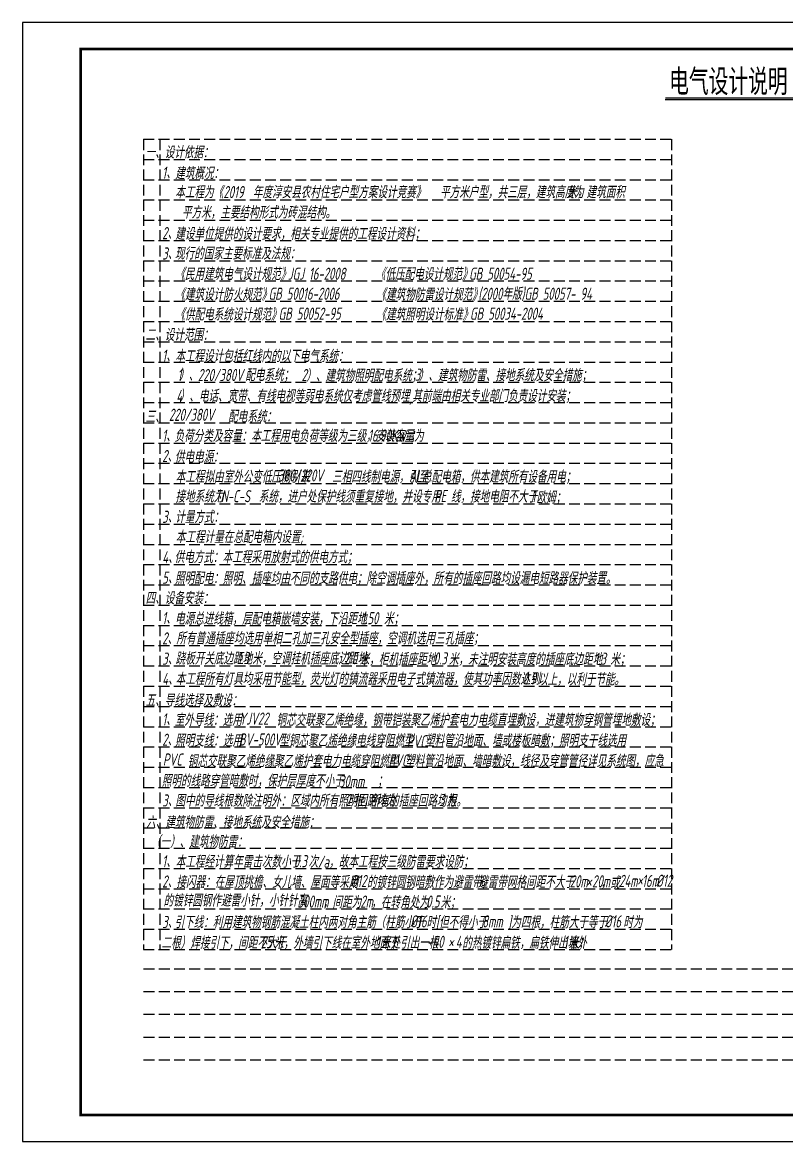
# Model space of a CAD drawing. Header units: millimetres. Extents: x -807114 to 558292, y -468455 to -61603.
# Drawn here: x -610225 to -592632, y -383210 to -357426 of the extents above; entities that cross this region are included whole.
import ezdxf

# ---------------------------------------------------------------- set-up
doc = ezdxf.new("R2010")
doc.units = ezdxf.units.MM
doc.header["$LTSCALE"] = 1000
doc.linetypes.add('DASH', pattern=[0.35, 0.25, -0.1])
for name, color, linetype in [('PUB_TEXT', 3, 'Continuous'), ('PUB_TITLE', 4, 'Continuous'), ('YH图签', 7, 'Continuous'), ('标注1', 7, 'Continuous')]:
    doc.layers.add(name, color=color, linetype=linetype)
doc.styles.add('_HZK', font='txt.shx', dxfattribs={"width": 0.8, "bigfont": 'HZK.shx'})
doc.styles.add('TEXT', font='gbeitc.shx', dxfattribs={"width": 0.85, "bigfont": 'hztxt.shx'})

# ---------------------------------------------------------------- blocks, each defined once
blk = doc.blocks.new('A$C23C51293')
at = {"layer": 'PUB_TITLE'}
for points in [[(0, 0), (59400, 0), (59400, 42000), (0, 42000)], [(2191, 1000), (58400, 1000), (58400, 41000), (2191, 41000)]]:
    blk.add_lwpolyline(points, close=True, dxfattribs=at)
at = {"layer": 'PUB_TITLE', "const_width": 100}
blk.add_lwpolyline([(2191, 1000), (58400, 1000), (58400, 41000), (2191, 41000)], close=True, dxfattribs=at)

msp = doc.modelspace()

# ---------------------------------------------------------------- linework, layer by layer
msp.add_line((-595427.3, -359204.9), (-592375.7, -359204.9))
at = {"const_width": 27.2}
msp.add_lwpolyline([(-595427.3, -359168.4), (-592375.7, -359168.4)], dxfattribs=at)
at = {"layer": '标注1', "color": 251, "linetype": 'DASH'}
for p, q in [((-607439.7, -360116.3), (-607439.7, -378784.9)), ((-607439.7, -360116.3), (-595279.4, -360116.3)), ((-607060.5, -360116.3), (-607060.5, -378784.9)), ((-595279.4, -360116.3), (-595279.4, -378784.9)), ((-607439.7, -360583), (-595279.4, -360583)), ((-607439.7, -361049.7), (-595279.4, -361049.7)), ((-607439.7, -361516.4), (-595279.4, -361516.4)), ((-607439.7, -361983.1), (-595279.4, -361983.1)), ((-607439.7, -362449.9), (-595279.4, -362449.9)), ((-607439.7, -362916.6), (-595279.4, -362916.6)), ((-607439.7, -363383.3), (-595279.4, -363383.3)), ((-607439.7, -363850), (-595279.4, -363850)), ((-607439.7, -364316.7), (-595279.4, -364316.7)), ((-607439.7, -364783.4), (-595279.4, -364783.4)), ((-607439.7, -365250.2), (-595279.4, -365250.2)), ((-607439.7, -365716.9), (-595279.4, -365716.9)), ((-607439.7, -366183.6), (-595279.4, -366183.6)), ((-607439.7, -366650.3), (-595279.4, -366650.3)), ((-607439.7, -367117), (-595279.4, -367117)), ((-607439.7, -367583.7), (-595279.4, -367583.7)), ((-607439.7, -368050.5), (-595279.4, -368050.5)), ((-607439.7, -368517.2), (-595279.4, -368517.2)), ((-607439.7, -368983.9), (-595279.4, -368983.9)), ((-607439.7, -369450.6), (-595279.4, -369450.6)), ((-607439.7, -369917.3), (-595279.4, -369917.3)), ((-607439.7, -370384), (-595279.4, -370384)), ((-607439.7, -370850.8), (-595279.4, -370850.8)), ((-607439.7, -371317.5), (-595279.4, -371317.5)), ((-607439.7, -371784.2), (-595279.4, -371784.2)), ((-607439.7, -372250.9), (-595279.4, -372250.9)), ((-607439.7, -372717.6), (-595279.4, -372717.6)), ((-607439.7, -373184.3), (-595279.4, -373184.3)), ((-607439.7, -373651.1), (-595279.4, -373651.1)), ((-607439.7, -374117.8), (-595279.4, -374117.8)), ((-607439.7, -374584.5), (-595279.4, -374584.5)), ((-607439.7, -375051.2), (-595279.4, -375051.2)), ((-607439.7, -375517.9), (-595279.4, -375517.9)), ((-607439.7, -375984.6), (-595279.4, -375984.6)), ((-607439.7, -376451.4), (-595279.4, -376451.4)), ((-607439.7, -376918.1), (-595279.4, -376918.1)), ((-607439.7, -377384.8), (-595279.4, -377384.8)), ((-607439.7, -377851.5), (-595279.4, -377851.5)), ((-607439.7, -378318.2), (-595279.4, -378318.2)), ((-607439.7, -378784.9), (-595279.4, -378784.9)), ((-607434.9, -379226.7), (-581578.7, -379226.7)), ((-607434.9, -379751.3), (-581578.7, -379751.3)), ((-607434.9, -380275.9), (-581578.7, -380275.9)), ((-607434.9, -380800.4), (-581578.7, -380800.4)), ((-607434.9, -381325), (-581578.7, -381325))]:
    msp.add_line(p, q, dxfattribs=at)

# ---------------------------------------------------------------- block references
at = {"layer": 'YH图签', "color": 3, "xscale": 0.613911381235249, "yscale": 0.613911381235249, "zscale": 0.613911381235249}
msp.add_blockref('A$C23C51293', (-610225.5, -383210.4), dxfattribs=at)

# ---------------------------------------------------------------- texts
at = {"style": '_HZK', "width": 0.8}
msp.add_text('电气设计说明', height=598.35, dxfattribs=at).set_placement((-595336.6, -359099.8, 1305.1))
at = {"layer": 'PUB_TEXT', "color": 0, "style": 'TEXT', "width": 0.75}
for s, p in [('一、设计依据：', (-607392.6, -360559.6, 1305.1)), ('1、', (-607006.8, -361027.1, 1305.1)), ('建筑概况：', (-606710.5, -361042.3, 1305.1)), ('本工程为《      年度淳安县农村住宅户型方案设计竞赛》   平方米户型，共三层，建筑高度为 ', (-606709.2, -361478.6)), ('2019', (-605597.4, -361475.3, 1842.9)), ('米，建筑面积', (-597683, -361477.9, 1305.1)), ('平方米，主要结构形式为砖混结构。', (-606554.6, -361944.6, 1305.1)), ('2、', (-607006.8, -362421.2, 1305.1)), ('建设单位提供的设计要求，相关专业提供的工程设计资料；', (-606709.1, -362436.5, 1305.1)), ('3、', (-607006.8, -362890.4, 1305.1)), ('现行的国家主要标准及法规：', (-606715.9, -362890.4, 1305.1)), ('《民用建筑电气设计规范》', (-606708.6, -363364.7, 1305.1)), ('JGJ 16-2008', (-604113.3, -363356.9, 1305.1)), ('《低压配电设计规范》', (-602090.6, -363364.7, 1305.1)), ('GB 50054-95', (-599942.7, -363356.9, 1305.1)), ('《建筑设计防火规范》', (-606708.6, -363834.9, 1305.1)), ('GB 50016-2006  ', (-604559.2, -363817.7, 1305.1)), ('《建筑物防雷设计规范》', (-602077.9, -363834.9, 1305.1)), ('(2000年版)GB 50057- 94', (-599731.4, -363817.7, 1305.1)), ('《供配电系统设计规范》', (-606708.6, -364294.3, 1305.1)), ('GB 50052-95 ', (-604328.3, -364277, 1305.1)), ('《建筑照明设计标准》', (-602077.9, -364294.3, 1305.1)), ('GB 50034-2004', (-599922.3, -364277, 1305.1)), ('二、设计范围：', (-607392.6, -364765.8, 1305.1)), ('1、', (-607006.8, -365242.8, 1305.1)), ('本工程设计包括红线内的以下电气系统：', (-606708.6, -365253.5, 1305.1)), ('1', (-606655.7, -365689.1, 1305.1)), ('）、', (-606619.4, -365689.1, 1305.1)), ('220/380V', (-606183.8, -365689.1, 1305.1)), ('配电系统；', (-605097, -365690)), ('2', (-603798.2, -365689.1, 1305.1)), ('）、建筑物照明配电系统；', (-603692.1, -365701.5, 1305.1)), ('3', (-601188.6, -365684, 1305.1)), ('）、建筑物防雷、接地系统及安全措施；', (-601102.6, -365696.3, 1305.1)), ('）、电话、宽带、有线电视等弱电系统仅考虑管线预埋,其前端由相关专业部门负责设计安装；', (-606607.4, -366172.2, 1305.1)), ('4', (-606682.7, -366172.2, 1305.1)), ('三、', (-607392.6, -366650.6, 1305.1)), ('220/380V', (-606851.3, -366605.6, 1305.1)), ('配电系统：', (-605494.2, -366645.6, 1305.1)), ('1、', (-607006.8, -367090.1, 1305.1)), ('负荷分类及容量：本工程用电负荷等级为三级，安装容量为', (-606725.7, -367091.4, 1305.1)), ('16.90KW', (-602267.8, -367084.5, 1305.1)), ('；', (-601296.3, -367079.3, 5280.2)), ('2、', (-607006.8, -367556.8, 1305.1)), ('供电电源：', (-606719, -367573.7, 1305.1)), ('   本工程拟由室外公变低压侧引来', (-607042.3, -368033.8, 1305.1)), ('380/220V', (-604339.9, -368003.6, 1305.1)), ('三相四线制电源，引至', (-603098.8, -368033.8, 1305.1)), ('AL', (-601321.7, -368019.1, 1305.1)), ('总配电箱，供本建筑所有设备用电；', (-601029.4, -368033.8, 1305.1)), ('接地系统为', (-606705.5, -368489.9)), ('系统，进户处保护线须重复接地，并设专用', (-604787.7, -368489.9)), ('PE', (-600743, -368478.6)), ('线，接地电阻不大于', (-600364.4, -368489.9)), ('TN-C-S', (-605791.4, -368481.5)), ('1', (-598503.4, -368481.9)), ('欧姆；', (-598393.2, -368512.2)), ('3、', (-607006.8, -368957, 1305.1)), ('计量方式：', (-606710.1, -368960.1, 1305.1)), ('本工程计量在总配电箱内设置;', (-606696.5, -369422.2, 1305.1)), ('4、', (-607006.8, -369890.4, 1305.1)), ('供电方式：本工程采用放射式的供电方式；', (-606723.9, -369885, 1305.1)), ('5、', (-607006.8, -370357.1, 1305.1)), ('照明配电：照明、插座均由不同的支路供电；除空调插座外，所有的插座回路均设漏电短路器保护装置。', (-606716.8, -370370.8, 1305.1)), ('四、设备安装：', (-607392.6, -370830.5, 1305.1)), ('1、', (-607006.8, -371290.6, 1305.1)), ('电源总进线箱，层配电箱嵌墙安装，下沿距地', (-606714.8, -371303.1)), ('1.50', (-602424.2, -371292.1)), ('米；', (-601903.3, -371303.1)), ('2、', (-607006.8, -371757.3, 1305.1)), ('所有普通插座均选用单相二孔加三孔安全型插座，空调机选用三孔插座；', (-606683.6, -371756)), ('3、', (-607006.8, -372224, 1305.1)), ('跷板开关底边距地', (-606702.4, -372220.3)), ('1.3', (-605275.9, -372211)), ('米，空调挂机插座底边距地', (-604935.7, -372220.3)), ('2.0', (-602814.5, -372213.2)), ('米，柜机插座距地', (-602463.2, -372237.1)), ('0.3', (-600756.3, -372218.2)), ('米，未注明安装高度的插座底边距地', (-600408.8, -372237.1)), ('1.3', (-597057.2, -372226.8)), ('米；', (-596693.6, -372237.1)), ('4、', (-607006.8, -372690.7, 1305.1)), ('本工程所有灯具均采用节能型，荧光灯的镇流器采用电子式镇流器，使其功率因数达到', (-606700.2, -372689.8)), ('0.9', (-598702.6, -372680.9)), ('以上，以利于节能。', (-598360.3, -372700.4)), ('五、导线选择及敷设：', (-607392.6, -373185.8, 1305.1)), ('1、', (-607006.8, -373624.1, 1305.1)), ('室外导线：选用       铜芯交联聚乙烯绝缘，钢带铠装聚乙烯护套电力电缆直埋敷设，进建筑物穿钢管埋地敷设；', (-606720.2, -373635.1, 1305.1)), ('YJV22', (-605234.7, -373604.9, -38.6)), ('2、', (-607006.8, -374090.9, 1305.1)), ('照明支线：选用', (-606714, -374110.4)), ('BV-500V', (-605241.2, -374086.4, -1343.8)), ('型铜芯聚乙烯绝缘电线穿阻燃型', (-604311.8, -374110.4)), ('PVC', (-601372.9, -374127.3)), ('塑料管沿地面、墙或楼板暗敷；照明支干线选用', (-600962.2, -374110.4)), ('PVC', (-606989.2, -374549)), ('铜芯交联聚乙烯绝缘聚乙烯护套电力电缆穿阻燃型', (-606422.8, -374584.5)), ('PVC', (-601793.6, -374568.3, -1343.8)), ('塑料管沿地面、墙暗敷设，线径及穿管管径详见系统图，应急', (-601419.2, -374580.9)), ('照明的线路穿管暗敷时，保护层厚度不小于\u3000\u3000\u3000 ；', (-607020.4, -375037.4)), ('30mm', (-602938.2, -375051.2)), ('3、', (-607006.8, -375491, 1305.1)), ('图中的导线根数除注明外：区域内所有照明回路均为', (-606706.2, -375495.9, 1305.1)), ('2', (-602779.6, -375480.6, 1305.1)), ('根；', (-602601.2, -375495.9, 1305.1)), ('所有的插座回路均为', (-602229.3, -375495.9, 1305.1)), ('3', (-600631.9, -375480.6, 1305.1)), ('根。', (-600455.3, -375495.9, 1305.1)), ('六、建筑物防雷、接地系统及安全措施：', (-607379.8, -375993.8, 2610.3)), ('（一）、建筑物防雷：', (-607268.7, -376440.6, 2610.3)), ('1、', (-607006.8, -376891.2, 1305.1)), ('本工程经计算年雷击次数小于', (-606699.6, -376902, 2610.3)), ('0.3', (-603974.3, -376889.8, 2610.3)), ('次/a，故本工程按三级防雷要求设防；', (-603641.6, -376902, 2610.3)), ('2、', (-607006.8, -377357.9, 1305.1)), ('接闪器：在屋顶挑檐、女儿墙、屋面等采用  ', (-606684.5, -377371.3, 2610.3)), ('%%c12', (-602671.6, -377345.4, 2610.3)), ('的镀锌圆钢暗敷作为避雷带，', (-602296.8, -377371.3, 2610.3)), ('避雷带网格间距不大于', (-599736.2, -377371.3, 2610.3)), ('20m', (-597623.4, -377354.1, 2610.3)), ('×', (-597246.3, -377354.1, 2610.3)), ('20m', (-597109.1, -377354.1, 2610.3)), ('，或', (-596920.2, -377388.1, 2610.3)), ('24m', (-596488.3, -377344.1, 2610.3)), ('×', (-596070.8, -377324.1, 2610.3)), ('16m', (-595960.4, -377344.1, 2610.3)), ('%%c12', (-595635.2, -377340.3, 5220.6)), ('的镀锌圆钢作避雷小针，小针针高', (-606980, -377797, 2610.3)), ('300mm', (-603886, -377820.1, 2610.3)), ('，间距为', (-603310, -377837.2, 2610.3)), ('2m', (-602444, -377820.1, 2610.3)), ('，在转角处为', (-602195.6, -377837.2, 2610.3)), ('0.5', (-600929.5, -377820.1, 2610.3)), ('米；', (-600601.1, -377837.2, 2610.3)), ('引下线：利用建筑物钢筋混凝土柱内两对角主筋（柱筋小于', (-606726.7, -378296.5, 2610.3)), ('%%c16', (-601294.2, -378276.9, 2610.3)), ('时[但不得小于', (-600926.5, -378296.5, 2610.3)), ('8mm', (-599639.9, -378276.9, 2610.3)), (']为四根，柱筋大于等于', (-599044.5, -378296.5, 2610.3)), ('%%c16', (-596818.9, -378275.1, 2610.3)), ('时为', (-596396, -378296.5, 2610.3)), ('3、', (-607006.8, -378291.3, 1305.1)), ('二根）焊接引下，间距不大于', (-607024.4, -378770.3, 2610.3)), ('25', (-604734.9, -378755.2, 2610.3)), ('米，外墙引下线在室外地面下', (-604433.8, -378770.3, 2610.3)), ('1', (-602080.1, -378752.3, 2610.3)), ('米处引出一根', (-601974.3, -378770.3, 2610.3)), ('-40', (-600907.5, -378747.7, 2610.3)), ('4', (-600249, -378747.7, 2610.3)), ('的热镀锌扁铁，扁铁伸出墙外', (-600103.1, -378770.3, 2610.3)), ('1', (-597765.7, -378747.7, 2610.3)), ('米；', (-597652.6, -378770.3, 2610.3)), ('×', (-600424.4, -378747.7, 2610.3))]:
    msp.add_text(s, height=280, dxfattribs=at).set_placement(p)

doc.saveas('drawing.dxf')
